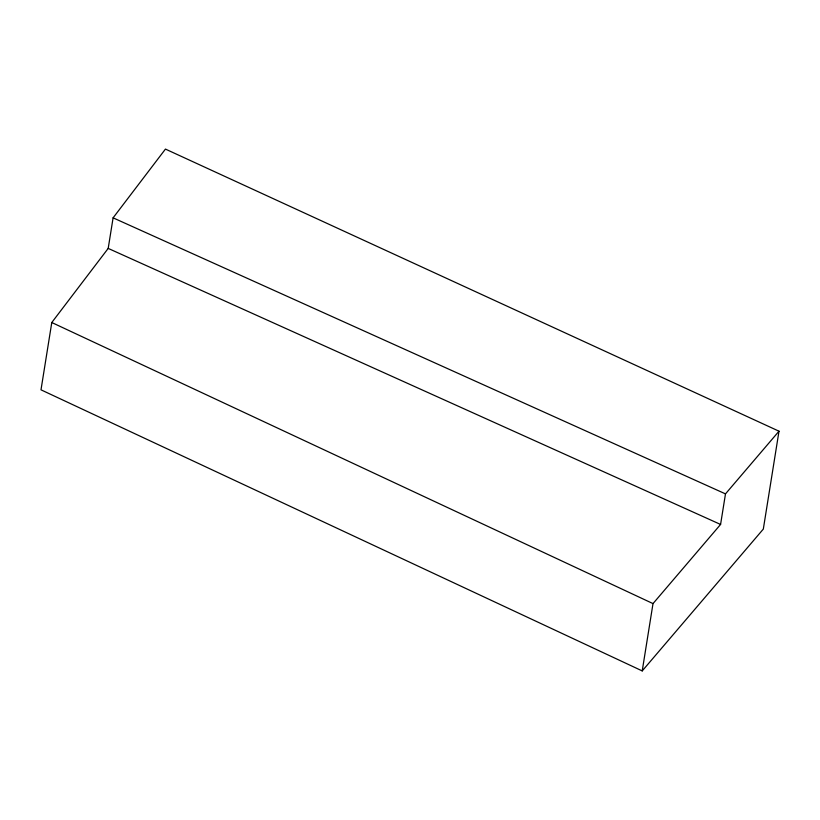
<?xml version="1.0" encoding="UTF-8"?>
<svg xmlns="http://www.w3.org/2000/svg" width="820" height="820" viewBox="0 0 820 820"><rect width="100%" height="100%" fill="white"/><g stroke="black" fill="none" stroke-linecap="round" stroke-linejoin="round"><path stroke-width="1.23" d="M51.783 322.516L41 389.828L642.224 670.914L763.317 529.084L779 431.197L165.445 149.086L113.098 217.843L108.199 248.409L51.783 322.516L653.007 603.602L642.224 670.914M653.007 603.602L720.585 524.452L725.485 493.886L779 431.197M113.098 217.843L725.485 493.886M108.199 248.409L720.585 524.452"/></g></svg>
